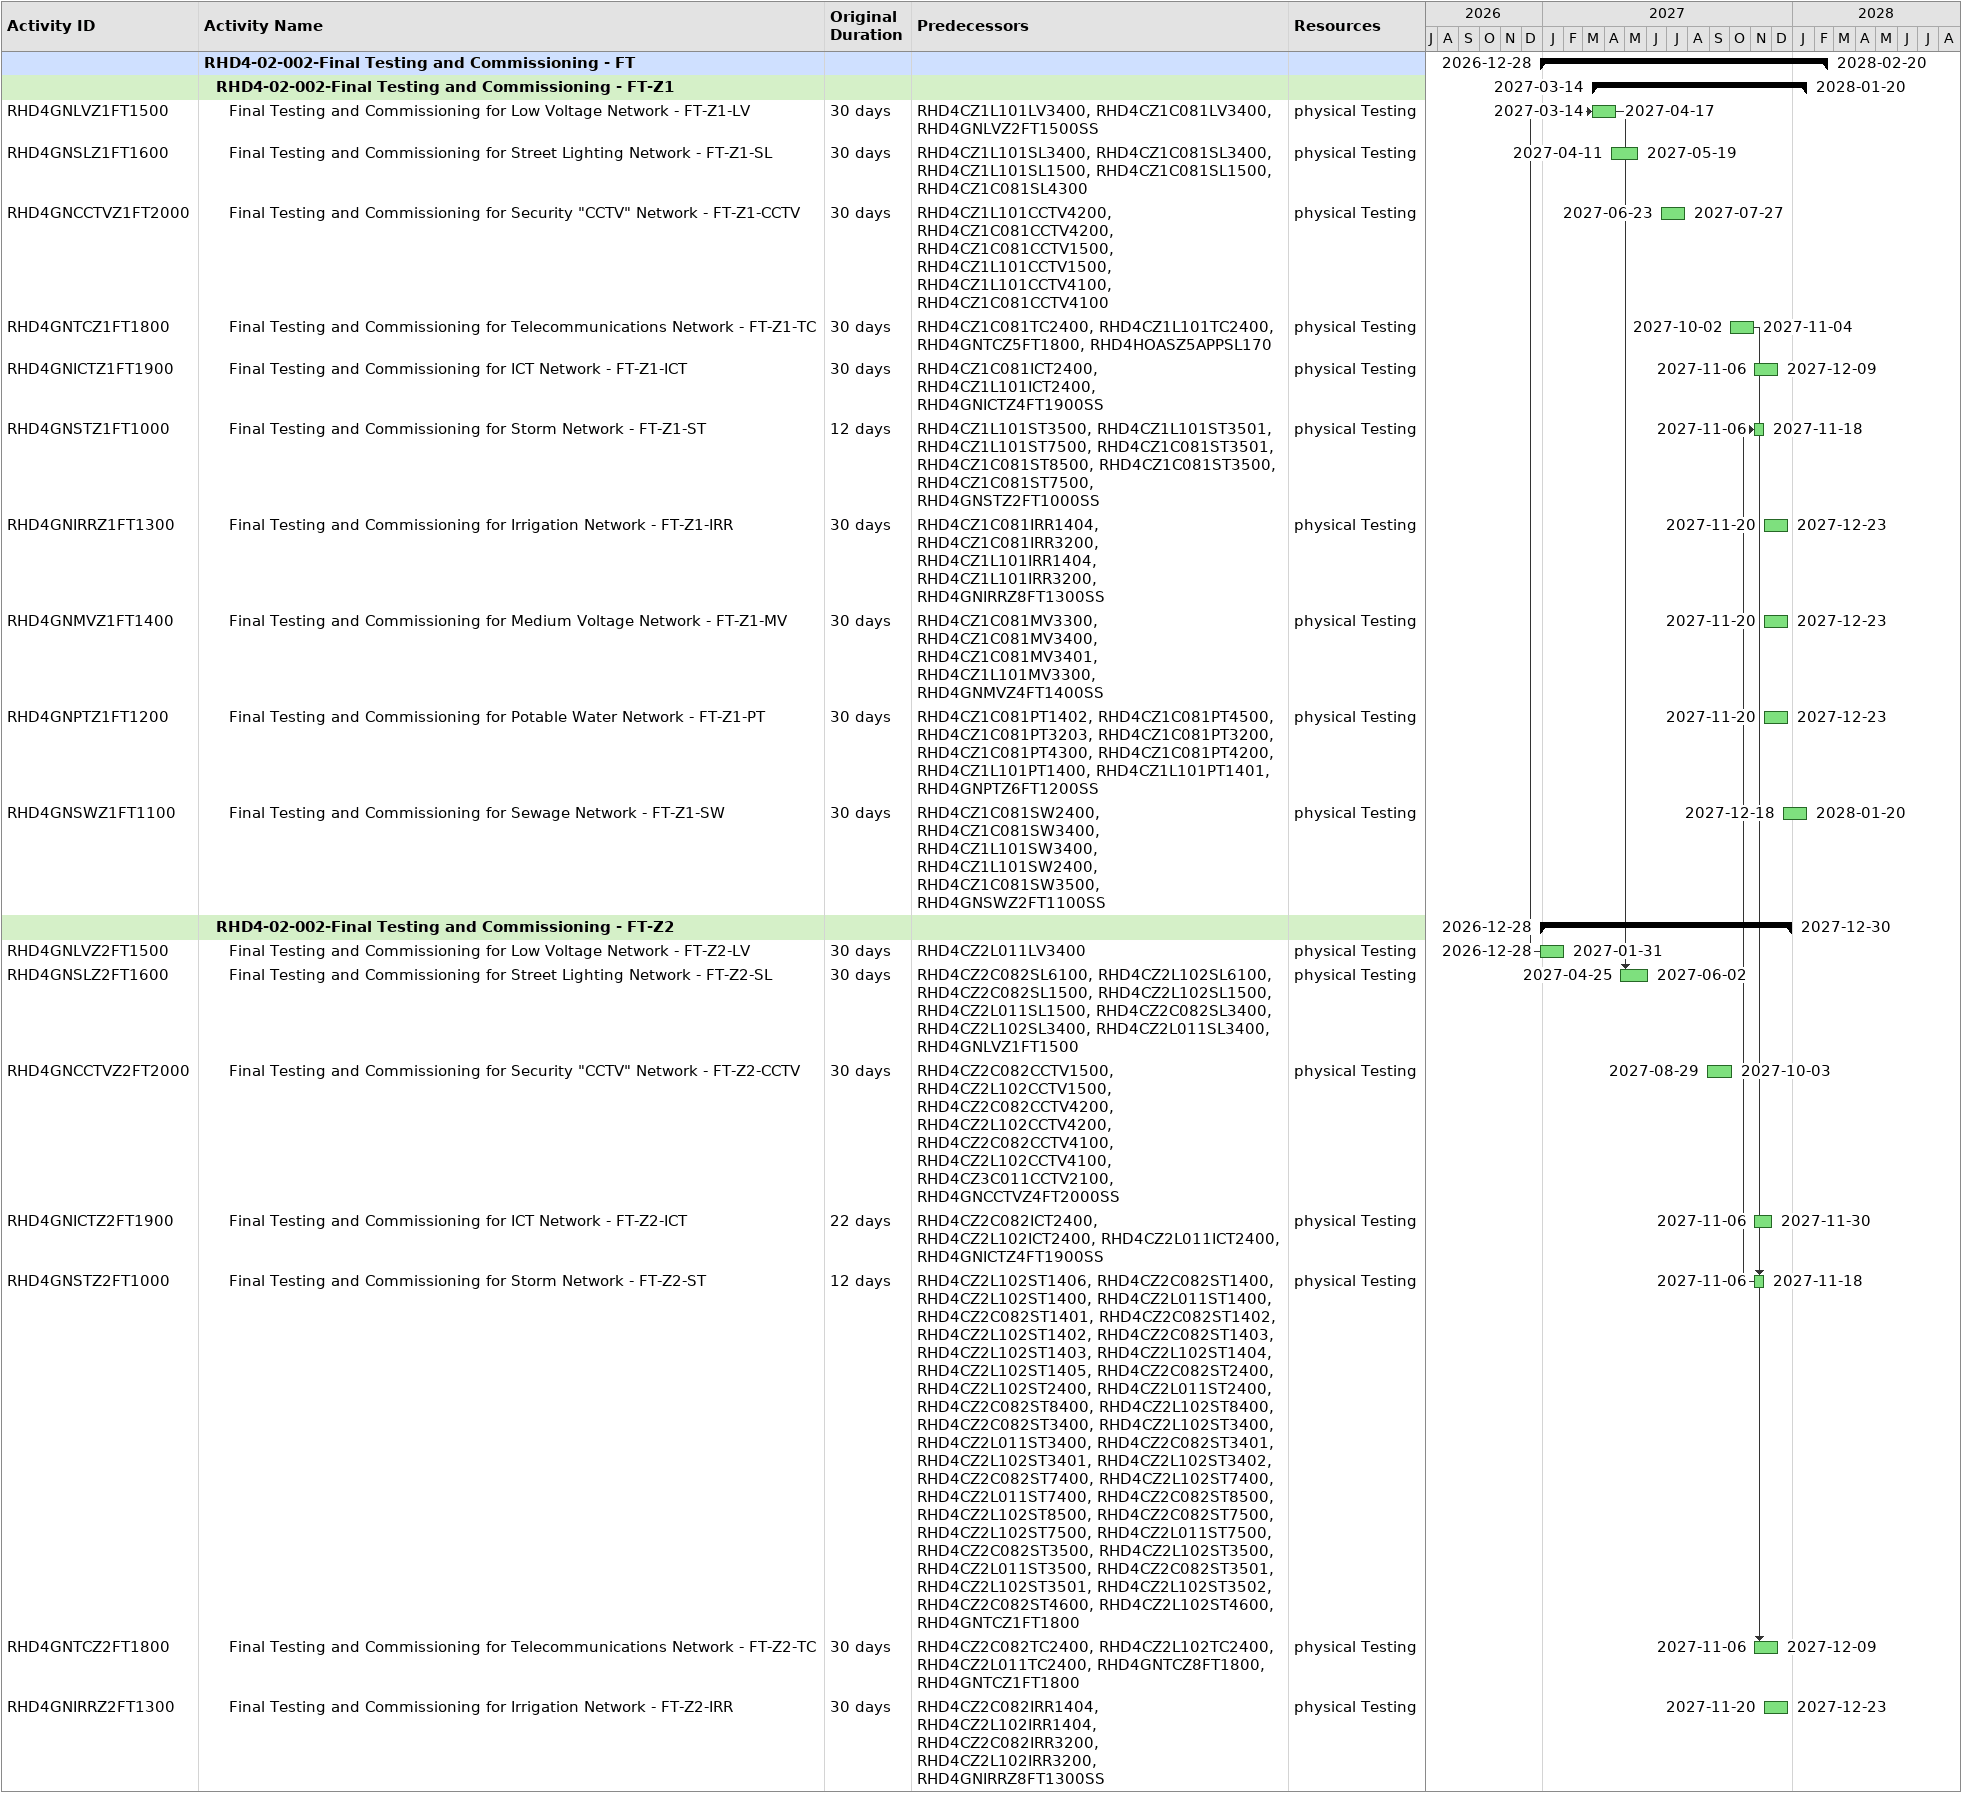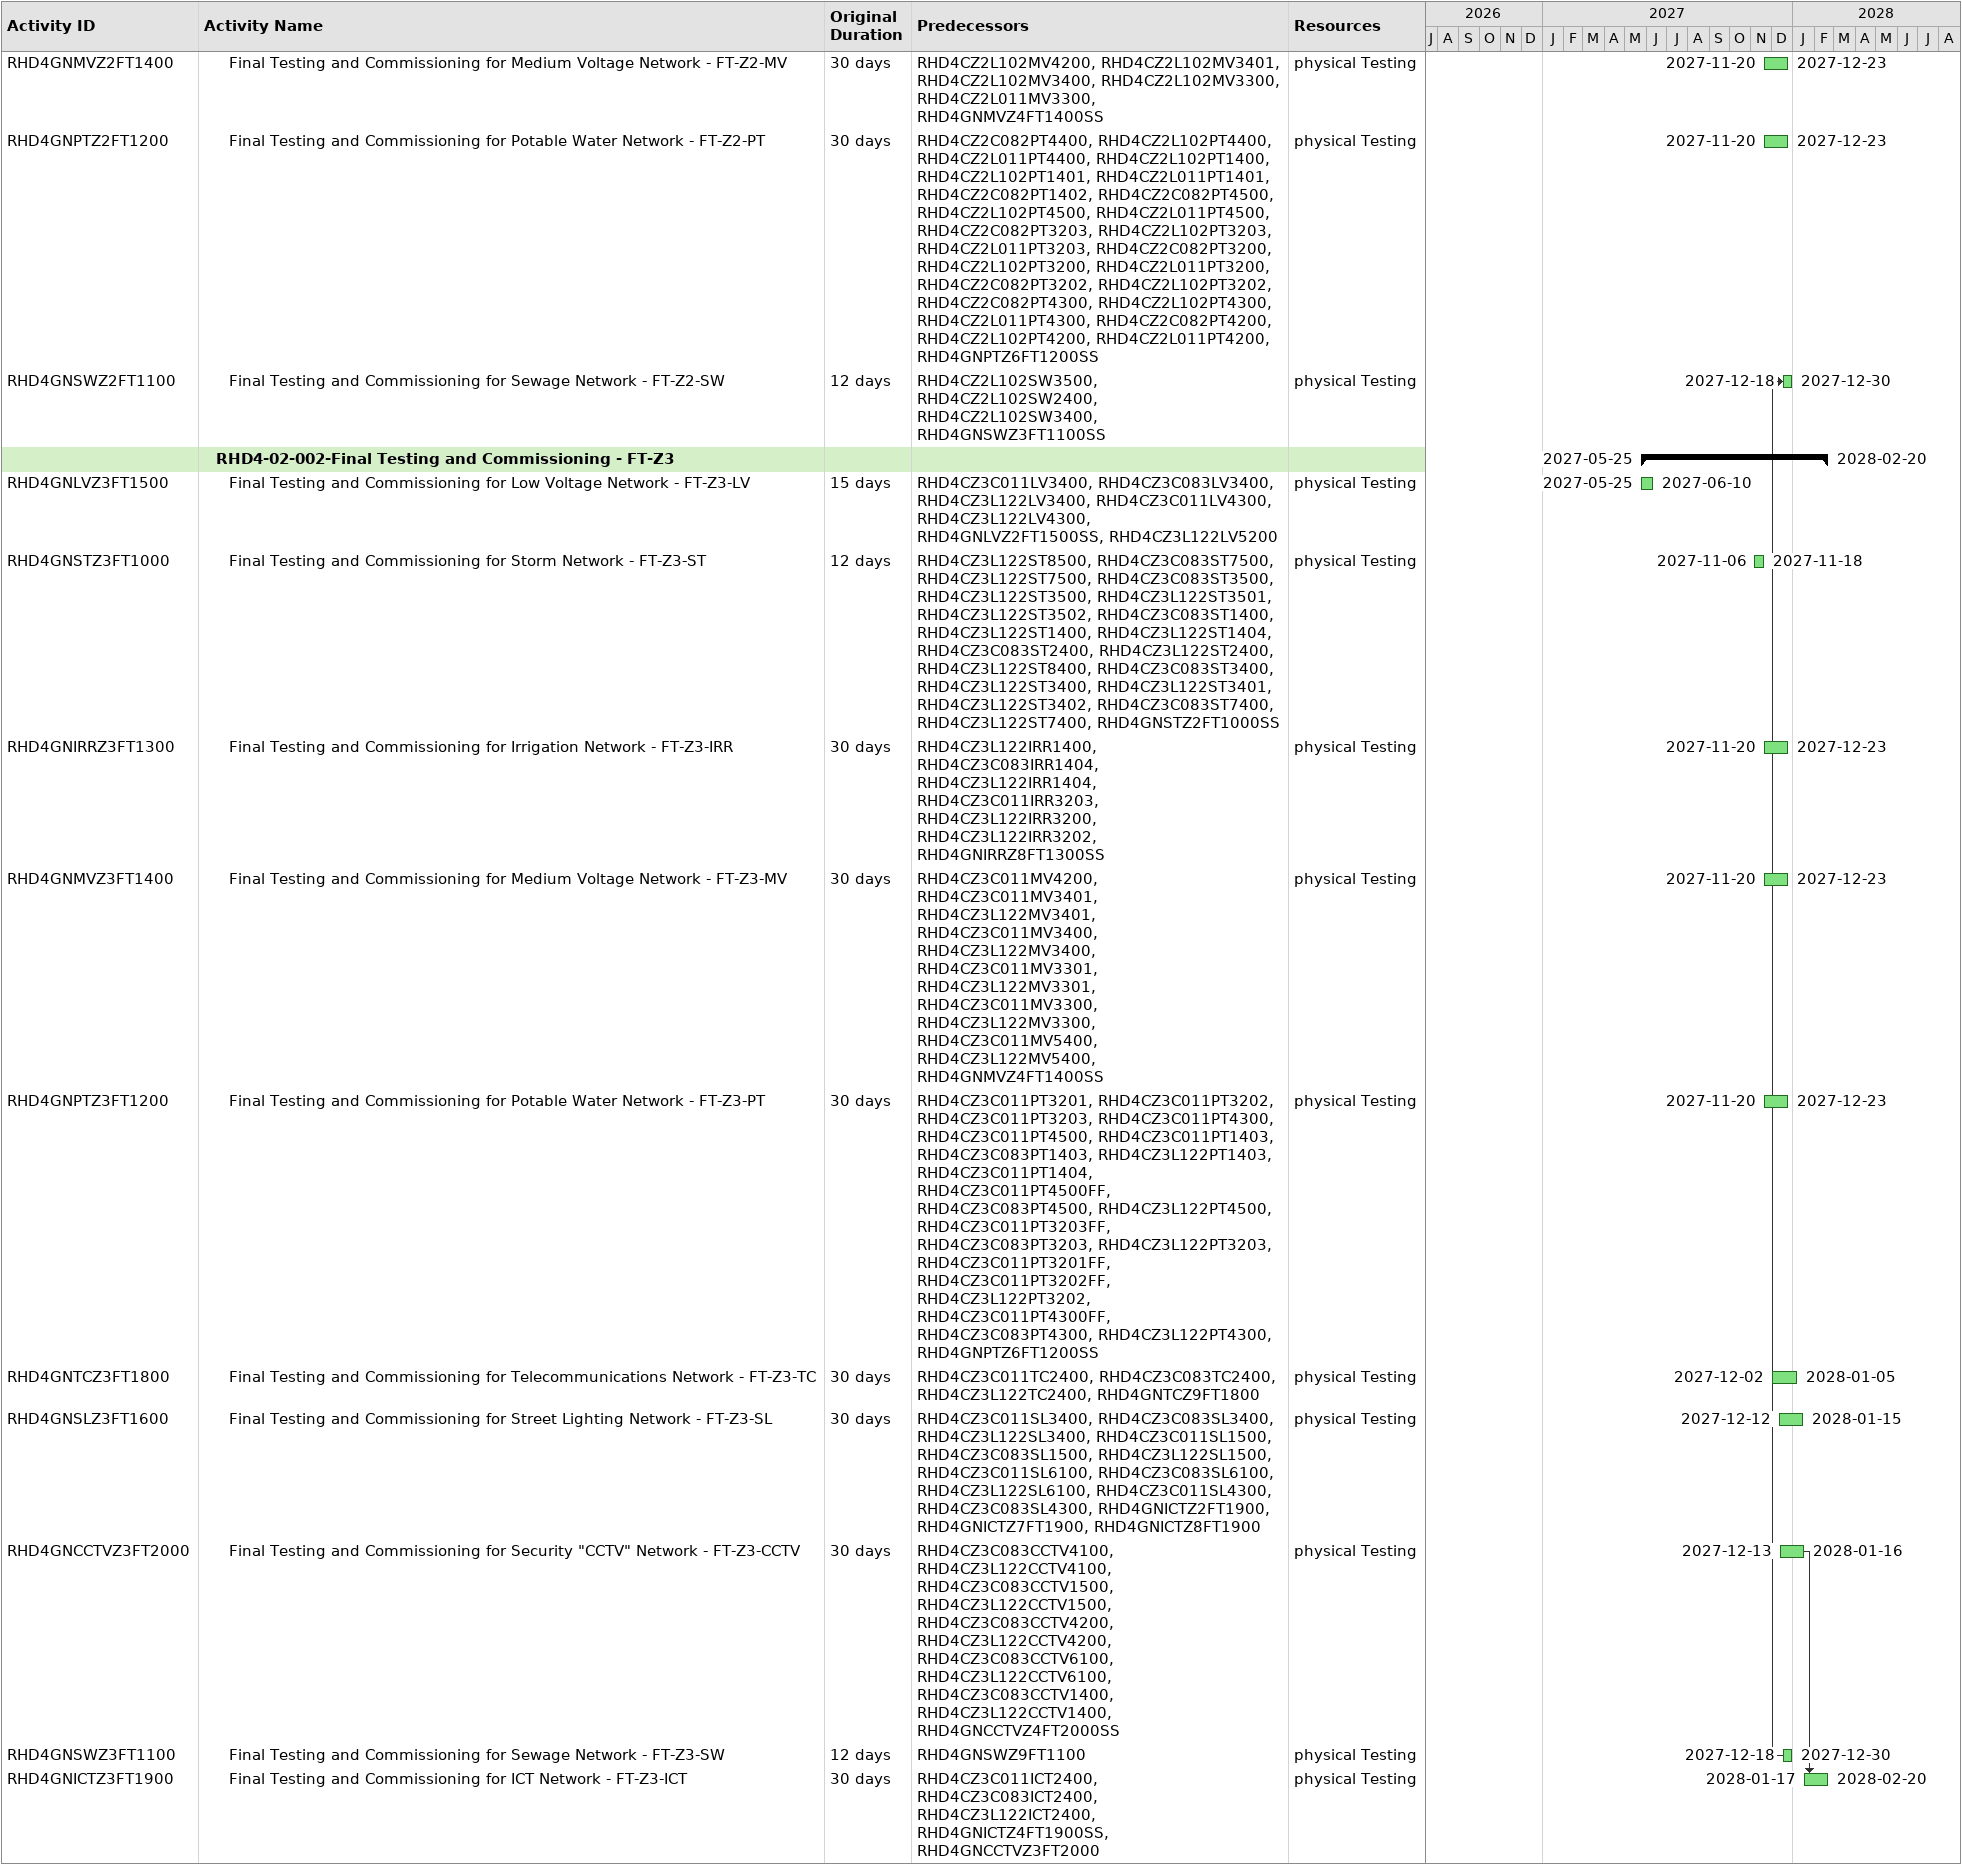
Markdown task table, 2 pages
| ID | Level | Task | Original duration | Start | Finish | Predecessors | Resources |
|---|---|---|---|---|---|---|---|
|  | 1 | **RHD4-02-002-Final Testing and Commissioning - FT** |  | 2026-12-28 | 2028-02-20 |  |  |
|  | 2 | **RHD4-02-002-Final Testing and Commissioning - FT-Z1** |  | 2027-03-14 | 2028-01-20 |  |  |
| RHD4GNLVZ1FT1500 | 3 | Final Testing and Commissioning for Low Voltage Network - FT-Z1-LV | 30d | 2027-03-14 | 2027-04-17 | RHD4CZ1L101LV3400, RHD4CZ1C081LV3400, RHD4GNLVZ2FT1500SS | physical Testing |
| RHD4GNSLZ1FT1600 | 3 | Final Testing and Commissioning for Street Lighting Network - FT-Z1-SL | 30d | 2027-04-11 | 2027-05-19 | RHD4CZ1L101SL3400, RHD4CZ1C081SL3400, RHD4CZ1L101SL1500, RHD4CZ1C081SL1500, RHD4CZ1C081SL4300 | physical Testing |
| RHD4GNCCTVZ1FT2000 | 3 | Final Testing and Commissioning for Security "CCTV" Network - FT-Z1-CCTV | 30d | 2027-06-23 | 2027-07-27 | RHD4CZ1L101CCTV4200, RHD4CZ1C081CCTV4200, RHD4CZ1C081CCTV1500, RHD4CZ1L101CCTV1500, RHD4CZ1L101CCTV4100, RHD4CZ1C081CCTV4100 | physical Testing |
| RHD4GNTCZ1FT1800 | 3 | Final Testing and Commissioning for Telecommunications Network - FT-Z1-TC | 30d | 2027-10-02 | 2027-11-04 | RHD4CZ1C081TC2400, RHD4CZ1L101TC2400, RHD4GNTCZ5FT1800, RHD4HOASZ5APPSL170 | physical Testing |
| RHD4GNICTZ1FT1900 | 3 | Final Testing and Commissioning for ICT Network - FT-Z1-ICT | 30d | 2027-11-06 | 2027-12-09 | RHD4CZ1C081ICT2400, RHD4CZ1L101ICT2400, RHD4GNICTZ4FT1900SS | physical Testing |
| RHD4GNSTZ1FT1000 | 3 | Final Testing and Commissioning for Storm Network - FT-Z1-ST | 12d | 2027-11-06 | 2027-11-18 | RHD4CZ1L101ST3500, RHD4CZ1L101ST3501, RHD4CZ1L101ST7500, RHD4CZ1C081ST3501, RHD4CZ1C081ST8500, RHD4CZ1C081ST3500, RHD4CZ1C081ST7500, RHD4GNSTZ2FT1000SS | physical Testing |
| RHD4GNIRRZ1FT1300 | 3 | Final Testing and Commissioning for Irrigation Network - FT-Z1-IRR | 30d | 2027-11-20 | 2027-12-23 | RHD4CZ1C081IRR1404, RHD4CZ1C081IRR3200, RHD4CZ1L101IRR1404, RHD4CZ1L101IRR3200, RHD4GNIRRZ8FT1300SS | physical Testing |
| RHD4GNMVZ1FT1400 | 3 | Final Testing and Commissioning for Medium Voltage Network - FT-Z1-MV | 30d | 2027-11-20 | 2027-12-23 | RHD4CZ1C081MV3300, RHD4CZ1C081MV3400, RHD4CZ1C081MV3401, RHD4CZ1L101MV3300, RHD4GNMVZ4FT1400SS | physical Testing |
| RHD4GNPTZ1FT1200 | 3 | Final Testing and Commissioning for Potable Water Network - FT-Z1-PT | 30d | 2027-11-20 | 2027-12-23 | RHD4CZ1C081PT1402, RHD4CZ1C081PT4500, RHD4CZ1C081PT3203, RHD4CZ1C081PT3200, RHD4CZ1C081PT4300, RHD4CZ1C081PT4200, RHD4CZ1L101PT1400, RHD4CZ1L101PT1401, RHD4GNPTZ6FT1200SS | physical Testing |
| RHD4GNSWZ1FT1100 | 3 | Final Testing and Commissioning for Sewage Network - FT-Z1-SW | 30d | 2027-12-18 | 2028-01-20 | RHD4CZ1C081SW2400, RHD4CZ1C081SW3400, RHD4CZ1L101SW3400, RHD4CZ1L101SW2400, RHD4CZ1C081SW3500, RHD4GNSWZ2FT1100SS | physical Testing |
|  | 2 | **RHD4-02-002-Final Testing and Commissioning - FT-Z2** |  | 2026-12-28 | 2027-12-30 |  |  |
| RHD4GNLVZ2FT1500 | 3 | Final Testing and Commissioning for Low Voltage Network - FT-Z2-LV | 30d | 2026-12-28 | 2027-01-31 | RHD4CZ2L011LV3400 | physical Testing |
| RHD4GNSLZ2FT1600 | 3 | Final Testing and Commissioning for Street Lighting Network - FT-Z2-SL | 30d | 2027-04-25 | 2027-06-02 | RHD4CZ2C082SL6100, RHD4CZ2L102SL6100, RHD4CZ2C082SL1500, RHD4CZ2L102SL1500, RHD4CZ2L011SL1500, RHD4CZ2C082SL3400, RHD4CZ2L102SL3400, RHD4CZ2L011SL3400, RHD4GNLVZ1FT1500 | physical Testing |
| RHD4GNCCTVZ2FT2000 | 3 | Final Testing and Commissioning for Security "CCTV" Network - FT-Z2-CCTV | 30d | 2027-08-29 | 2027-10-03 | RHD4CZ2C082CCTV1500, RHD4CZ2L102CCTV1500, RHD4CZ2C082CCTV4200, RHD4CZ2L102CCTV4200, RHD4CZ2C082CCTV4100, RHD4CZ2L102CCTV4100, RHD4CZ3C011CCTV2100, RHD4GNCCTVZ4FT2000SS | physical Testing |
| RHD4GNICTZ2FT1900 | 3 | Final Testing and Commissioning for ICT Network - FT-Z2-ICT | 22d | 2027-11-06 | 2027-11-30 | RHD4CZ2C082ICT2400, RHD4CZ2L102ICT2400, RHD4CZ2L011ICT2400, RHD4GNICTZ4FT1900SS | physical Testing |
| RHD4GNSTZ2FT1000 | 3 | Final Testing and Commissioning for Storm Network - FT-Z2-ST | 12d | 2027-11-06 | 2027-11-18 | RHD4CZ2L102ST1406, RHD4CZ2C082ST1400, RHD4CZ2L102ST1400, RHD4CZ2L011ST1400, RHD4CZ2C082ST1401, RHD4CZ2C082ST1402, RHD4CZ2L102ST1402, RHD4CZ2C082ST1403, RHD4CZ2L102ST1403, RHD4CZ2L102ST1404, RHD4CZ2L102ST1405, RHD4CZ2C082ST2400, RHD4CZ2L102ST2400, RHD4CZ2L011ST2400, RHD4CZ2C082ST8400, RHD4CZ2L102ST8400, RHD4CZ2C082ST3400, RHD4CZ2L102ST3400, RHD4CZ2L011ST3400, RHD4CZ2C082ST3401, RHD4CZ2L102ST3401, RHD4CZ2L102ST3402, RHD4CZ2C082ST7400, RHD4CZ2L102ST7400, RHD4CZ2L011ST7400, RHD4CZ2C082ST8500, RHD4CZ2L102ST8500, RHD4CZ2C082ST7500, RHD4CZ2L102ST7500, RHD4CZ2L011ST7500, RHD4CZ2C082ST3500, RHD4CZ2L102ST3500, RHD4CZ2L011ST3500, RHD4CZ2C082ST3501, RHD4CZ2L102ST3501, RHD4CZ2L102ST3502, RHD4CZ2C082ST4600, RHD4CZ2L102ST4600, RHD4GNTCZ1FT1800 | physical Testing |
| RHD4GNTCZ2FT1800 | 3 | Final Testing and Commissioning for Telecommunications Network - FT-Z2-TC | 30d | 2027-11-06 | 2027-12-09 | RHD4CZ2C082TC2400, RHD4CZ2L102TC2400, RHD4CZ2L011TC2400, RHD4GNTCZ8FT1800, RHD4GNTCZ1FT1800 | physical Testing |
| RHD4GNIRRZ2FT1300 | 3 | Final Testing and Commissioning for Irrigation Network - FT-Z2-IRR | 30d | 2027-11-20 | 2027-12-23 | RHD4CZ2C082IRR1404, RHD4CZ2L102IRR1404, RHD4CZ2C082IRR3200, RHD4CZ2L102IRR3200, RHD4GNIRRZ8FT1300SS | physical Testing |
| RHD4GNMVZ2FT1400 | 3 | Final Testing and Commissioning for Medium Voltage Network - FT-Z2-MV | 30d | 2027-11-20 | 2027-12-23 | RHD4CZ2L102MV4200, RHD4CZ2L102MV3401, RHD4CZ2L102MV3400, RHD4CZ2L102MV3300, RHD4CZ2L011MV3300, RHD4GNMVZ4FT1400SS | physical Testing |
| RHD4GNPTZ2FT1200 | 3 | Final Testing and Commissioning for Potable Water Network - FT-Z2-PT | 30d | 2027-11-20 | 2027-12-23 | RHD4CZ2C082PT4400, RHD4CZ2L102PT4400, RHD4CZ2L011PT4400, RHD4CZ2L102PT1400, RHD4CZ2L102PT1401, RHD4CZ2L011PT1401, RHD4CZ2C082PT1402, RHD4CZ2C082PT4500, RHD4CZ2L102PT4500, RHD4CZ2L011PT4500, RHD4CZ2C082PT3203, RHD4CZ2L102PT3203, RHD4CZ2L011PT3203, RHD4CZ2C082PT3200, RHD4CZ2L102PT3200, RHD4CZ2L011PT3200, RHD4CZ2C082PT3202, RHD4CZ2L102PT3202, RHD4CZ2C082PT4300, RHD4CZ2L102PT4300, RHD4CZ2L011PT4300, RHD4CZ2C082PT4200, RHD4CZ2L102PT4200, RHD4CZ2L011PT4200, RHD4GNPTZ6FT1200SS | physical Testing |
| RHD4GNSWZ2FT1100 | 3 | Final Testing and Commissioning for Sewage Network - FT-Z2-SW | 12d | 2027-12-18 | 2027-12-30 | RHD4CZ2L102SW3500, RHD4CZ2L102SW2400, RHD4CZ2L102SW3400, RHD4GNSWZ3FT1100SS | physical Testing |
|  | 2 | **RHD4-02-002-Final Testing and Commissioning - FT-Z3** |  | 2027-05-25 | 2028-02-20 |  |  |
| RHD4GNLVZ3FT1500 | 3 | Final Testing and Commissioning for Low Voltage Network - FT-Z3-LV | 15d | 2027-05-25 | 2027-06-10 | RHD4CZ3C011LV3400, RHD4CZ3C083LV3400, RHD4CZ3L122LV3400, RHD4CZ3C011LV4300, RHD4CZ3L122LV4300, RHD4GNLVZ2FT1500SS, RHD4CZ3L122LV5200 | physical Testing |
| RHD4GNSTZ3FT1000 | 3 | Final Testing and Commissioning for Storm Network - FT-Z3-ST | 12d | 2027-11-06 | 2027-11-18 | RHD4CZ3L122ST8500, RHD4CZ3C083ST7500, RHD4CZ3L122ST7500, RHD4CZ3C083ST3500, RHD4CZ3L122ST3500, RHD4CZ3L122ST3501, RHD4CZ3L122ST3502, RHD4CZ3C083ST1400, RHD4CZ3L122ST1400, RHD4CZ3L122ST1404, RHD4CZ3C083ST2400, RHD4CZ3L122ST2400, RHD4CZ3L122ST8400, RHD4CZ3C083ST3400, RHD4CZ3L122ST3400, RHD4CZ3L122ST3401, RHD4CZ3L122ST3402, RHD4CZ3C083ST7400, RHD4CZ3L122ST7400, RHD4GNSTZ2FT1000SS | physical Testing |
| RHD4GNIRRZ3FT1300 | 3 | Final Testing and Commissioning for Irrigation Network - FT-Z3-IRR | 30d | 2027-11-20 | 2027-12-23 | RHD4CZ3L122IRR1400, RHD4CZ3C083IRR1404, RHD4CZ3L122IRR1404, RHD4CZ3C011IRR3203, RHD4CZ3L122IRR3200, RHD4CZ3L122IRR3202, RHD4GNIRRZ8FT1300SS | physical Testing |
| RHD4GNMVZ3FT1400 | 3 | Final Testing and Commissioning for Medium Voltage Network - FT-Z3-MV | 30d | 2027-11-20 | 2027-12-23 | RHD4CZ3C011MV4200, RHD4CZ3C011MV3401, RHD4CZ3L122MV3401, RHD4CZ3C011MV3400, RHD4CZ3L122MV3400, RHD4CZ3C011MV3301, RHD4CZ3L122MV3301, RHD4CZ3C011MV3300, RHD4CZ3L122MV3300, RHD4CZ3C011MV5400, RHD4CZ3L122MV5400, RHD4GNMVZ4FT1400SS | physical Testing |
| RHD4GNPTZ3FT1200 | 3 | Final Testing and Commissioning for Potable Water Network - FT-Z3-PT | 30d | 2027-11-20 | 2027-12-23 | RHD4CZ3C011PT3201, RHD4CZ3C011PT3202, RHD4CZ3C011PT3203, RHD4CZ3C011PT4300, RHD4CZ3C011PT4500, RHD4CZ3C011PT1403, RHD4CZ3C083PT1403, RHD4CZ3L122PT1403, RHD4CZ3C011PT1404, RHD4CZ3C011PT4500FF, RHD4CZ3C083PT4500, RHD4CZ3L122PT4500, RHD4CZ3C011PT3203FF, RHD4CZ3C083PT3203, RHD4CZ3L122PT3203, RHD4CZ3C011PT3201FF, RHD4CZ3C011PT3202FF, RHD4CZ3L122PT3202, RHD4CZ3C011PT4300FF, RHD4CZ3C083PT4300, RHD4CZ3L122PT4300, RHD4GNPTZ6FT1200SS | physical Testing |
| RHD4GNTCZ3FT1800 | 3 | Final Testing and Commissioning for Telecommunications Network - FT-Z3-TC | 30d | 2027-12-02 | 2028-01-05 | RHD4CZ3C011TC2400, RHD4CZ3C083TC2400, RHD4CZ3L122TC2400, RHD4GNTCZ9FT1800 | physical Testing |
| RHD4GNSLZ3FT1600 | 3 | Final Testing and Commissioning for Street Lighting Network - FT-Z3-SL | 30d | 2027-12-12 | 2028-01-15 | RHD4CZ3C011SL3400, RHD4CZ3C083SL3400, RHD4CZ3L122SL3400, RHD4CZ3C011SL1500, RHD4CZ3C083SL1500, RHD4CZ3L122SL1500, RHD4CZ3C011SL6100, RHD4CZ3C083SL6100, RHD4CZ3L122SL6100, RHD4CZ3C011SL4300, RHD4CZ3C083SL4300, RHD4GNICTZ2FT1900, RHD4GNICTZ7FT1900, RHD4GNICTZ8FT1900 | physical Testing |
| RHD4GNCCTVZ3FT2000 | 3 | Final Testing and Commissioning for Security "CCTV" Network - FT-Z3-CCTV | 30d | 2027-12-13 | 2028-01-16 | RHD4CZ3C083CCTV4100, RHD4CZ3L122CCTV4100, RHD4CZ3C083CCTV1500, RHD4CZ3L122CCTV1500, RHD4CZ3C083CCTV4200, RHD4CZ3L122CCTV4200, RHD4CZ3C083CCTV6100, RHD4CZ3L122CCTV6100, RHD4CZ3C083CCTV1400, RHD4CZ3L122CCTV1400, RHD4GNCCTVZ4FT2000SS | physical Testing |
| RHD4GNSWZ3FT1100 | 3 | Final Testing and Commissioning for Sewage Network - FT-Z3-SW | 12d | 2027-12-18 | 2027-12-30 | RHD4GNSWZ9FT1100 | physical Testing |
| RHD4GNICTZ3FT1900 | 3 | Final Testing and Commissioning for ICT Network - FT-Z3-ICT | 30d | 2028-01-17 | 2028-02-20 | RHD4CZ3C011ICT2400, RHD4CZ3C083ICT2400, RHD4CZ3L122ICT2400, RHD4GNICTZ4FT1900SS, RHD4GNCCTVZ3FT2000 | physical Testing |
